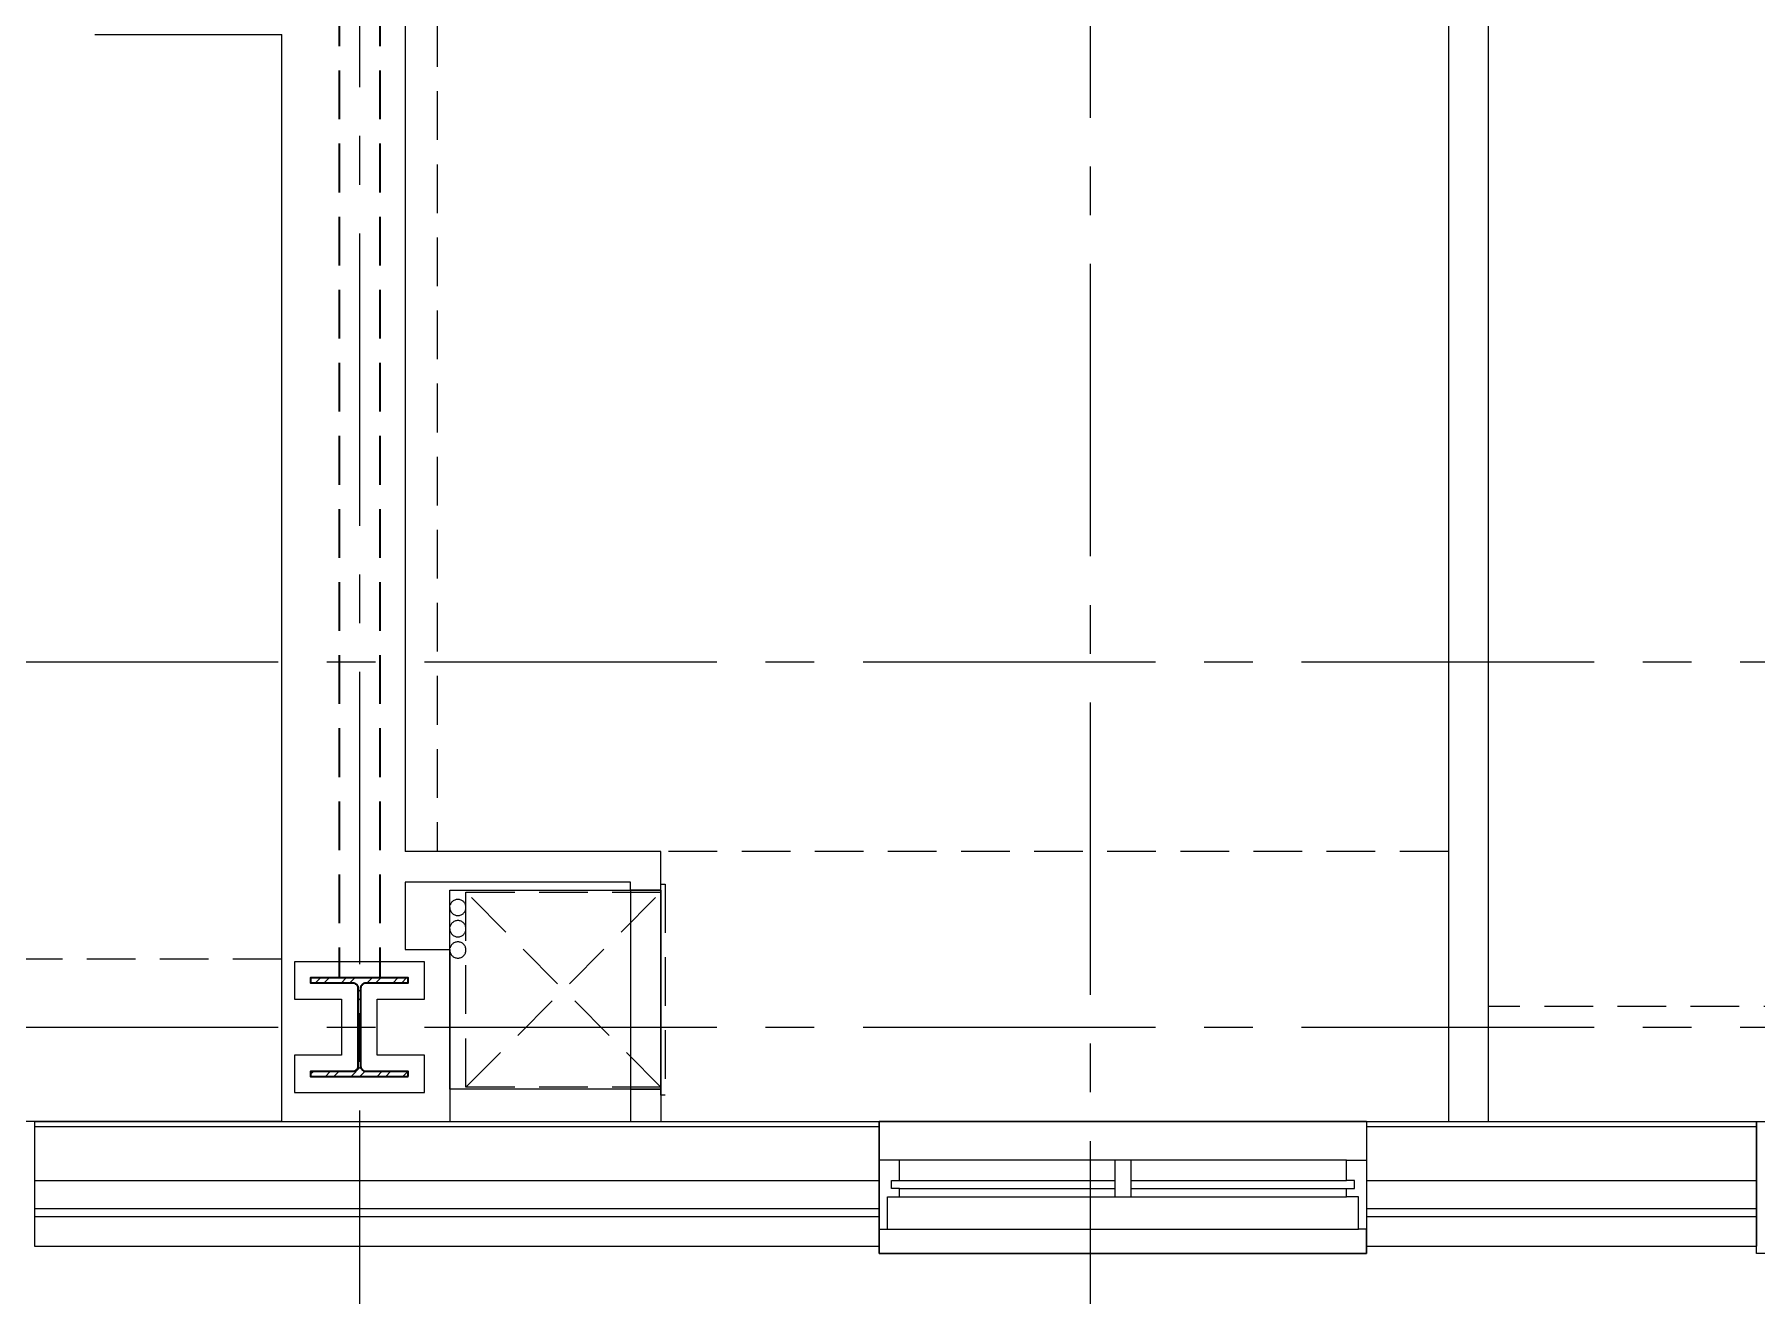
# Model space of a CAD drawing. Header units: inches. Extents: x 30000 to 34048, y 0 to 3165.
# Drawn here: x 33096 to 33308, y 811.2 to 966.5 of the extents above; entities that cross this region are included whole.
import ezdxf

# ---------------------------------------------------------------- set-up
doc = ezdxf.new("R2010")
doc.units = ezdxf.units.IN
doc.header["$LTSCALE"] = 48
doc.header["$MEASUREMENT"] = 0
for name, pattern in [('CENTER2', [1.125, 0.75, -0.125, 0.125, -0.125]), ('HIDDEN', [0.375, 0.25, -0.125]), ('HIDDEN2', [0.1875, 0.125, -0.0625])]:
    doc.linetypes.add(name, pattern=pattern)
for name, color, linetype in [('_0_Objects', 8, 'Continuous'), ('A-Door-Head', 8, 'Continuous'), ('A-Flor-Soffit', 8, 'HIDDEN2'), ('A-Glaz', 8, 'Continuous'), ('A-Glaz-Sill', 8, 'Continuous'), ('A-Grid(3-32)', 8, 'CENTER2'), ('A-HVAC', 8, 'HIDDEN2'), ('A-Wall-Full', 8, 'Continuous'), ('A-Wall-Hatch', 8, 'Continuous')]:
    doc.layers.add(name, color=color, linetype=linetype)
for name, color, linetype, lineweight in [('A-Detl-Hatch', 8, 'Continuous', 18), ('S-Detl-Hatch', 8, 'Continuous', 18), ('S-Detl-Wide', 8, 'Continuous', 35)]:
    doc.layers.add(name, color=color, linetype=linetype, lineweight=lineweight)
doc.layers.add('G-Anno-Nplt', color=8, linetype='Continuous', lineweight=18, plot=False)

# ---------------------------------------------------------------- blocks, each defined once
blk = doc.blocks.new('EXTERIOR WINDOW')
at = {"layer": 'A-Glaz'}
for p, q in [((3829.829362327313, -10349.67309906842), (3856.329004316201, -10349.67309906842)), ((3858.329004316201, -10349.67309906842), (3884.828646305094, -10349.67309906842)), ((3829.829362327313, -10350.67309906842), (3856.329004316201, -10350.67309906842)), ((3829.829362327309, -10351.67309906842), (3884.828646305094, -10351.67309906842)), ((3858.329004316201, -10350.67309906842), (3884.828646305094, -10350.67309906842))]:
    blk.add_line(p, q, dxfattribs=at)
for points in [[(3829.829362327309, -10349.67309906842), (3829.829362327309, -10347.17309906842), (3827.329004316201, -10347.17309906842), (3827.329563196174, -10355.67290545076), (3828.329370134987, -10355.67282417339), (3828.329370134987, -10351.67309906842), (3829.829362327309, -10351.67309906842), (3829.829362327309, -10350.67309906842), (3828.829362327309, -10350.67309906842), (3828.829362327309, -10349.67309906842), (3829.829362327309, -10349.67309906842)], [(3884.828646305094, -10349.67309906842), (3884.828646305094, -10347.17309906842), (3887.329004316201, -10347.17309906842), (3887.328445436229, -10355.67290545076), (3886.328638497416, -10355.67282417339), (3886.328638497416, -10351.67309906842), (3884.828646305094, -10351.67309906842), (3884.828646305094, -10350.67309906842), (3885.828646305094, -10350.67309906842), (3885.828646305094, -10349.67309906842), (3884.828646305094, -10349.67309906842)]]:
    blk.add_lwpolyline(points, dxfattribs=at)
blk.add_lwpolyline([(3858.329004316201, -10347.17309906842), (3856.329004316201, -10347.17309906842), (3856.329004316201, -10351.67309906842), (3858.329004316201, -10351.67309906842)], close=True, dxfattribs=at)
at = {"layer": 'A-Glaz-Sill'}
for p, q in [((3887.329004316201, -10342.423122661), (3827.329004316201, -10342.42315533231)), ((3884.828646305094, -10347.17309906842), (3829.829362327309, -10347.17309906842)), ((3828.329370134987, -10355.67282417339), (3886.328638497416, -10355.67290812171))]:
    blk.add_line(p, q, dxfattribs=at)
blk.add_lwpolyline([(3827.329563196174, -10355.67290545076), (3827.329563196174, -10358.67290545076), (3887.328343820867, -10358.67288643177), (3887.328445436229, -10355.67290545076)], dxfattribs=at)
blk = doc.blocks.new('5th FLOOR CORE & SHELL')
at = {"layer": 'A-Wall-Full'}
for p, q in [((11080.49911138643, -15209.33929663708), (11080.49911138643, -15224.7143293084)), ((11080.49911138643, -15209.375), (11184.49966913866, -15209.375)), ((11184.49966913866, -15209.35649060191), (11184.49966913866, -15224.73149060191)), ((11244.50032963399, -15209.35645793059), (11244.50032963399, -15224.73149060191)), ((11244.50032963399, -15209.375), (11292.49844976271, -15209.375)), ((11292.49844976271, -15209.35649060191), (11292.49844976271, -15224.73149060191)), ((11184.500616069, -15224.75), (11080.49911138643, -15224.75)), ((11292.49939669304, -15224.75), (11244.49942632369, -15224.75000000001))]:
    blk.add_line(p, q, dxfattribs=at)
at = {"layer": 'A-Wall-Hatch'}
for p, q in [((11080.49911138643, -15210.00000000001), (11184.49966913866, -15210)), ((11244.50032963399, -15210), (11292.49844976271, -15210)), ((11080.49911138643, -15216.625), (11184.49966913866, -15216.625)), ((11244.50032963399, -15216.625), (11292.49844976271, -15216.625)), ((11184.49966913866, -15220.125), (11080.49911138643, -15220.125)), ((11184.49966913866, -15221.125), (11080.49911138643, -15221.125)), ((11292.49844976271, -15220.125), (11244.50032963399, -15220.125)), ((11292.49844976271, -15221.125), (11244.50032963399, -15221.125))]:
    blk.add_line(p, q, dxfattribs=at)
blk.add_blockref('EXTERIOR WINDOW', (7357.171052872818, -4866.951877339006))
blk = doc.blocks.new('*U10')
at = {"layer": 'A-Detl-Hatch'}
h = blk.add_hatch(dxfattribs=at)
h.set_pattern_fill('ANSI32', color=256, scale=6, style=0)
h.set_pattern_definition([(45, (0, -6.06), (-1.590990257669732, 1.590990257669732), []), (45, (1.06066017, -6.06), (-1.590990257669732, 1.590990257669732), [])])
edge = h.paths.add_edge_path()
edge.add_line((6, -12.12), (6, -11.515))
edge.add_line((6, -11.515), (0.7949999999999999, -11.515))
edge.add_arc((0.7949999999999998, -10.915), 0.6000000000000014, 180.0000000000002, 270, ccw=False)
edge.add_line((0.195, -10.915), (0.195, -1.205))
edge.add_arc((0.7949999999999998, -1.205), 0.5999999999999999, 90, 180, ccw=False)
edge.add_line((0.7949999999999999, -0.6050000000000004), (6, -0.6050000000000004))
edge.add_line((6, -0.6050000000000004), (6, 0))
edge.add_line((6, 0), (-6, 0))
edge.add_line((-6, 0), (-6, -0.6050000000000004))
edge.add_line((-6, -0.6050000000000004), (-0.7949999999999999, -0.6050000000000004))
edge.add_arc((-0.7949999999999998, -1.205), 0.5999999999999996, 0, 90, ccw=False)
edge.add_line((-0.195, -1.205), (-0.195, -10.915))
edge.add_arc((-0.7949999999999998, -10.915), 0.5999999999999999, 270, 359.99999999999983, ccw=False)
edge.add_line((-0.7949999999999999, -11.515), (-6, -11.515))
edge.add_line((-6, -11.515), (-6, -12.12))
edge.add_line((-6, -12.12), (6, -12.12))
at = {"linetype": 'ByBlock'}
blk.add_lwpolyline([(6, -12.12), (6, -11.515), (0.7949999999999999, -11.515, -0.414213562373095), (0.195, -10.915), (0.195, -1.205, -0.414213562373095), (0.7949999999999999, -0.6050000000000004), (6, -0.6050000000000004), (6, 0), (-6, 0), (-6, -0.6050000000000004), (-0.7949999999999999, -0.6050000000000004, -0.414213562373095), (-0.195, -1.205), (-0.195, -10.915, -0.414213562373095), (-0.7949999999999999, -11.515), (-6, -11.515), (-6, -12.12)], format="xyb", close=True, dxfattribs=at)
blk = doc.blocks.new('W12X65')
at = {"layer": 'S-Detl-Hatch'}
blk.add_lwpolyline([(13860.59476888933, -7310.277745052937), (13860.59476888933, -7305.672745052938), (13854.78976888933, -7305.672745052938), (13854.78976888933, -7298.762745052937), (13860.59476888933, -7298.762745052937), (13860.59476888933, -7294.157745052938), (13844.59476888933, -7294.157745052938), (13844.59476888933, -7298.762745052937), (13850.39976888933, -7298.762745052937), (13850.39976888933, -7305.672745052938), (13844.59476888933, -7305.672745052938), (13844.59476888933, -7310.277745052937)], close=True, dxfattribs=at)
at = {"layer": 'S-Detl-Wide'}
blk.add_blockref('*U10', (13852.59476888933, -7296.157745052938), dxfattribs=at)
blk = doc.blocks.new('5TH FLOOR - STRUCTURAL GRID')
at = {"layer": 'A-Grid(3-32)'}
for p, q in [((11120.49939669304, -13426.0071977946), (11120.49939669303, -15409.76760057454)), ((11210.49939669304, -15409.76760057454), (11210.49939669304, -13426.0071977946)), ((8104.499396678264, -15152.75), (11894.49939667826, -15152.75)), ((8104.499396678264, -15197.75), (11894.49939667826, -15197.75))]:
    blk.add_line(p, q, dxfattribs=at)
at = {"layer": 'S-Detl-Wide', "linetype": 'HIDDEN2'}
for p, q in [((11117.99939669304, -14998.945), (11117.99939669304, -15191.69)), ((11122.99939669304, -14998.945), (11122.99939669304, -15191.69))]:
    blk.add_line(p, q, dxfattribs=at)
blk.add_blockref('W12X65', (-2732.095372196283, -7895.532254947062))
blk = doc.blocks.new('HVAC UNIT NICHE')
at = {"layer": 'A-Door-Head'}
blk.add_lwpolyline([(4, 0), (28.5, 0), (28.5, -3.75), (4, -3.75)], close=True, dxfattribs=at)
at = {"layer": 'A-HVAC'}
for p, q in [((4.25, 0), (28.25, -24)), ((4.25, -24), (28.25, 0))]:
    blk.add_line(p, q, dxfattribs=at)
for points in [[(3.25, 0), (29.25, 0), (29.25, 0.5), (3.25, 0.5)], [(4.25, -24), (28.25, -24), (28.25, 0), (4.25, 0)]]:
    blk.add_lwpolyline(points, close=True, dxfattribs=at)
for centre in [(21.13149404000433, -24.99996672193265), (23.74759992826148, -24.99996672193265), (26.36370581651863, -24.99996672193265)]:
    blk.add_circle(centre, 1, dxfattribs=at)
at = {"layer": 'A-Wall-Full'}
for p, q in [((4, 0), (0, 0)), ((4, -3.75), (4, 0)), ((28.5, 0), (33.25, 0)), ((28.5, -3.75), (28.5, 0)), ((33.25, 0), (33.25, -26)), ((4, -3.75), (0, -3.75)), ((28.5, -3.75), (29.5, -3.75)), ((29.5, -3.75), (29.5, -26))]:
    blk.add_line(p, q, dxfattribs=at)
at = {"layer": 'G-Anno-Nplt'}
blk.add_lwpolyline([(4, 0), (4, -26), (28.5, -26), (28.5, 0)], close=True, dxfattribs=at)
blk = doc.blocks.new('King Suite 1')
at = {"layer": 'A-Flor-Soffit'}
for p, q in [((9.559999999997672, -99.75000000003365), (9.559999999997672, -247.3749999999964)), ((134.0650000002934, -247.3750000000091), (37.12500000001455, -247.3750000000091)), ((286.875, -266.4400000000069), (138.9400000002206, -266.4400000000069))]:
    blk.add_line(p, q, dxfattribs=at)
at = {"layer": 'A-Wall-Full'}
for p, q in [((134.0650000002788, -137.7500000000318), (134.0650000002861, -280.6250000000091)), ((138.9400000002643, -137.7500000000346), (138.9400000002061, -280.6250000000091)), ((11.12500000001455, -247.3749999999964), (5.625000000283762, -247.3749999999964)), ((11.12500000001455, -251.1249999999964), (5.625000000283762, -251.1249999999964)), ((5.625000000283762, -251.1249999999964), (5.625000000283762, -259.4400000000078)), ((5.625000000283762, -259.4400000000078), (11.125, -259.4400000000078)), ((11.125, -259.4400000000078), (11.125, -280.6250000000091))]:
    blk.add_line(p, q, dxfattribs=at)
blk.add_lwpolyline([(5.625000000283762, -99.75000000003365), (5.625000000283762, -247.3749999999964)], dxfattribs=at)
at = {"layer": 'G-Anno-Nplt'}
blk.add_line((11.125, -280.6250000000091), (286.8150000002788, -280.6250000000091), dxfattribs=at)
for points in [[(64.00027244590456, -280.6064906019174), (124.0000000009313, -280.6064906019174), (124.0000000009313, -296.8747637707884), (64.00027244590456, -296.8747637707884)], [(171.9990530699506, -280.6064906019174), (231.9987806249774, -280.6064906019174), (231.9987806249774, -296.8747637707884), (171.9990530699506, -296.8747637707884)]]:
    blk.add_lwpolyline(points, close=True, dxfattribs=at)
at = {"xscale": -1, "rotation": 270}
blk.add_blockref('HVAC UNIT NICHE', (37.125, -280.6250000000091), dxfattribs=at)
blk = doc.blocks.new('King Studio 2')
at = {"layer": 'A-Flor-Soffit'}
blk.add_line((9.560000000003129, 260.6351695150333), (188.8824999999761, 260.6328914495789), dxfattribs=at)
at = {"layer": 'A-Wall-Full'}
for p in [(9.560000000004948, 280.6250000000109), (32.56000000001222, 146.75)]:
    blk.add_line(p, (9.560000000003129, 146.75), dxfattribs=at)
at = {"layer": 'G-Anno-Nplt'}
blk.add_line((9.560000000004948, 280.6250000000109), (214.5799999999945, 280.6250000000109), dxfattribs=at)

msp = doc.modelspace()

# ---------------------------------------------------------------- block references
at = {"layer": '_0_Objects', "linetype": 'HIDDEN'}
msp.add_blockref('5TH FLOOR - STRUCTURAL GRID', (22015.50060332174, 16042.007198477), dxfattribs=at)
at = {"layer": '_0_Objects'}
for name, p in [('5th FLOOR CORE & SHELL', (22015.50060332174, 16042.007198477)), ('King Suite 1', (33136.00000001449, 1113.257198477015))]:
    msp.add_blockref(name, p, dxfattribs=at)
at = {"layer": '_0_Objects', "rotation": 180}
msp.add_blockref('King Studio 2', (33136.00000001473, 1113.257198477067), dxfattribs=at)

doc.saveas('drawing.dxf')
